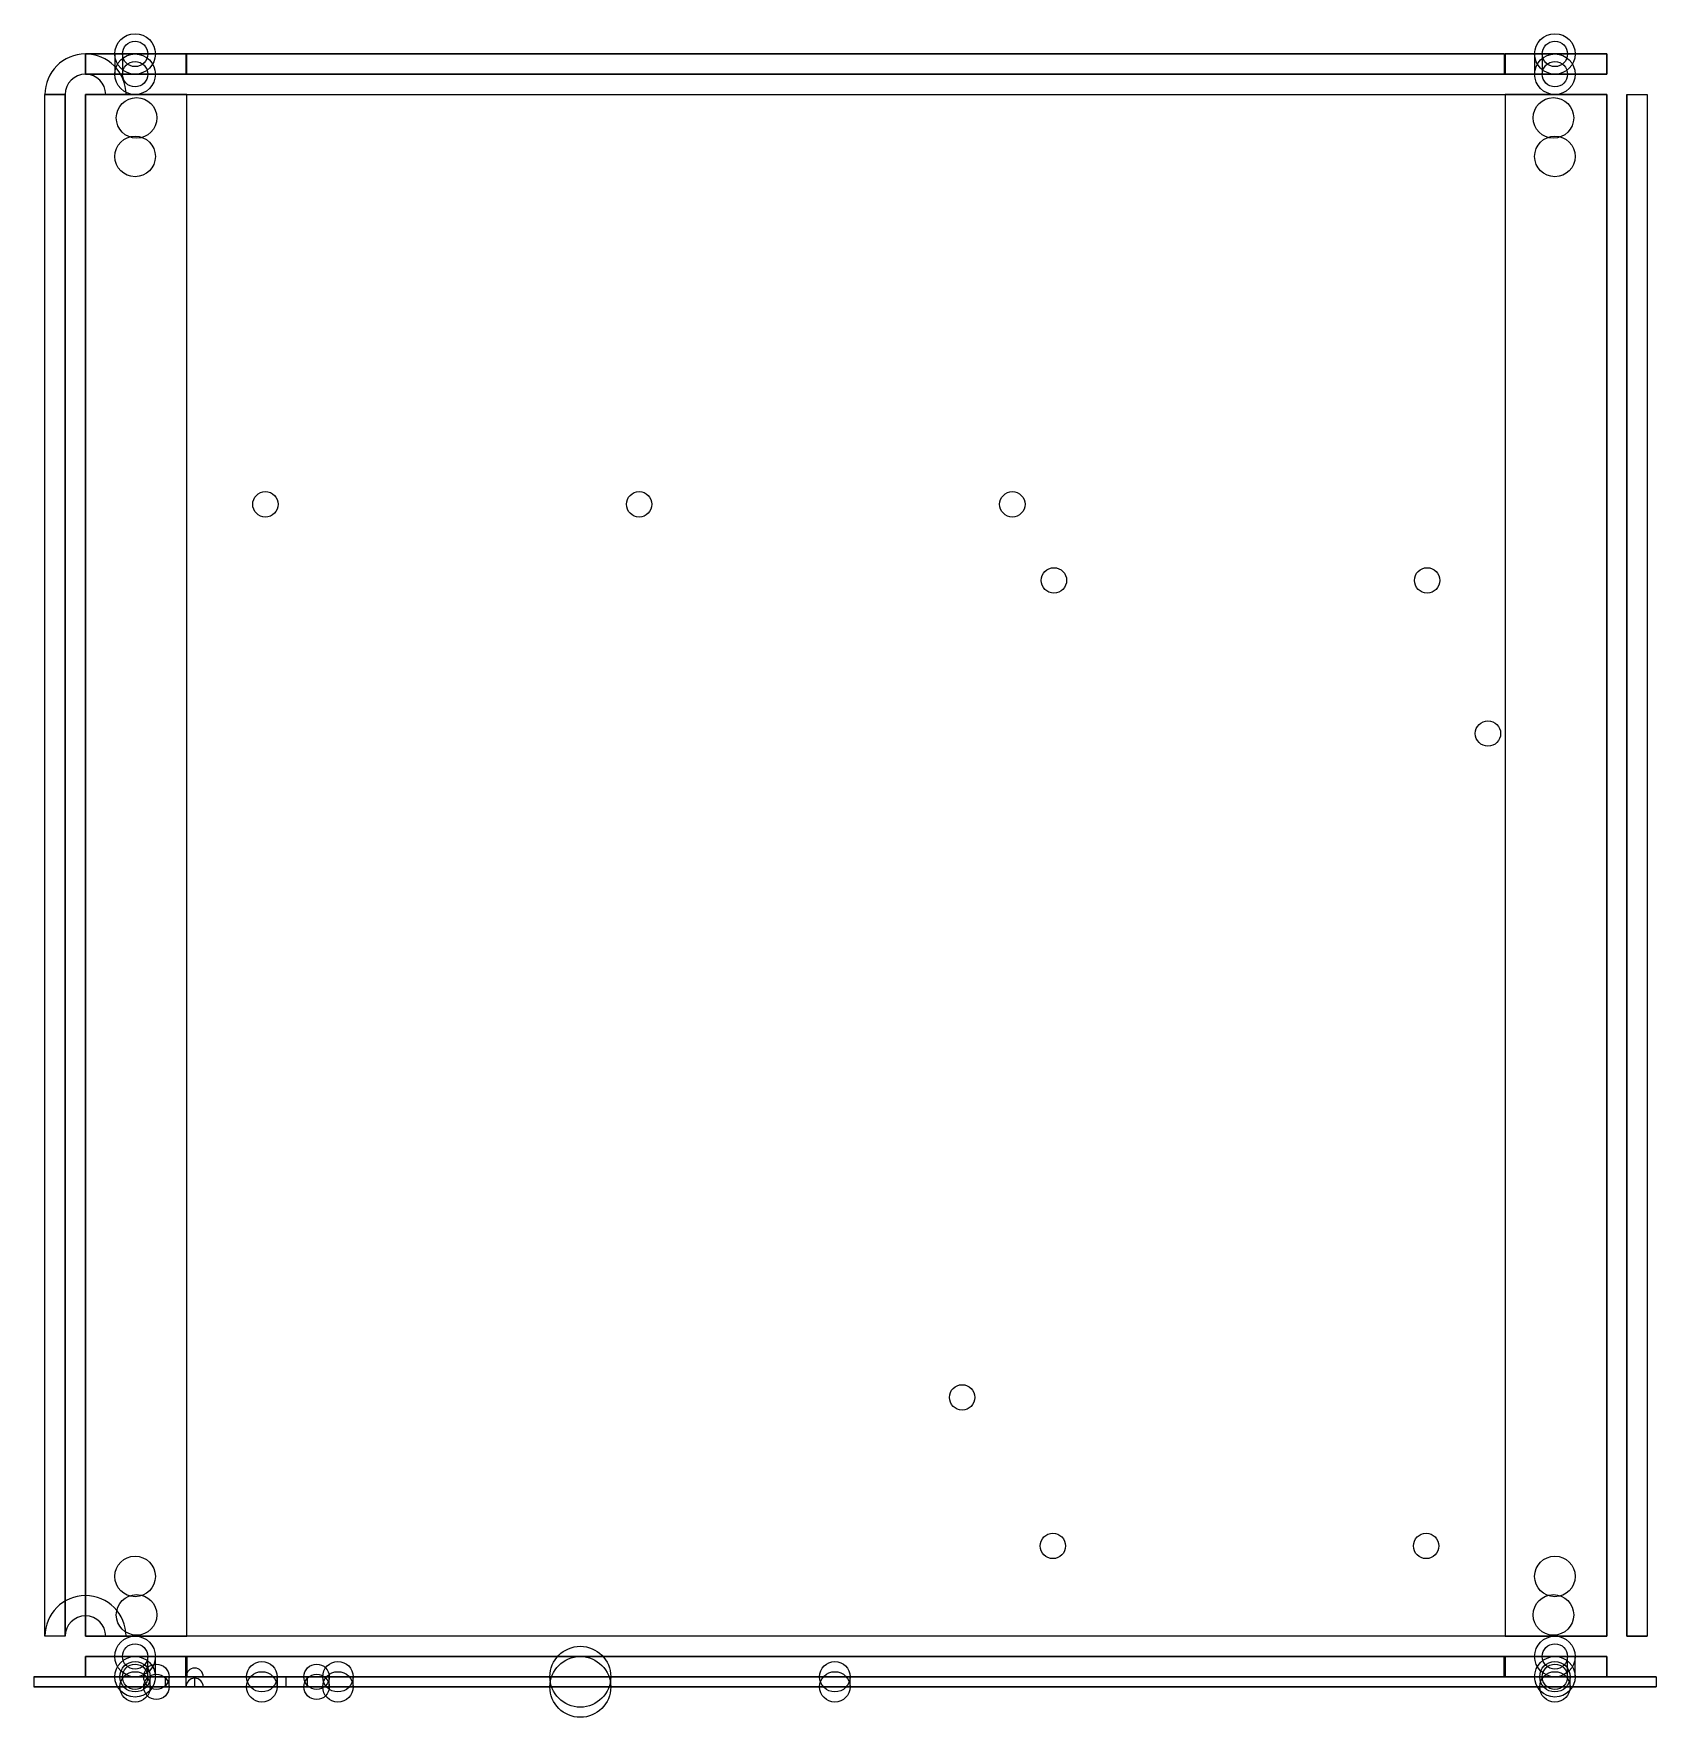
# Model space of a CAD drawing. Header units: millimetres. Extents: x -80 to 80, y -84 to 82.
import ezdxf

# ---------------------------------------------------------------- set-up
doc = ezdxf.new("R2010")
doc.units = ezdxf.units.MM
doc.layers.add('Body001', color=7, linetype='CONTINUOUS')

msp = doc.modelspace()

# ---------------------------------------------------------------- linework, layer by layer
at = {"layer": 'Body001'}
for p, q in [((-74.8935, 80.1043, -2.5), (75.1065, 80.1043, -2.5)), ((-74.8935, 78.1043, -2.5), (-74.8935, 80.1043, -2.5)), ((-74.8935, 80.1043, -2.5), (75.1065, 80.1043, -2.5)), ((-74.8935, 80.1043, -2.5), (-74.8935, 80.1043, 12.5)), ((-74.8935, 80.1043, 12.5), (75.1065, 80.1043, 12.5)), ((-64.8935, 80.1043, 42.5), (-74.8935, 80.1043, 42.5)), ((-74.8935, 78.1043, -2.5), (-74.8935, 80.1043, -2.5)), ((-74.8935, 78.1043, 12.5), (-74.8935, 80.1043, 12.5)), ((-74.8935, 80.1043, -2.5), (-74.8935, 80.1043, 12.5)), ((-74.8935, 78.1043, 12.5), (-74.8935, 80.1043, 12.5)), ((-74.8935, 80.1043, 12.5), (75.1065, 80.1043, 12.5)), ((-64.8935, 80.1043, 42.5), (-74.8935, 80.1043, 42.5)), ((-74.8935, 80.1043, 32.5), (-74.8935, 80.1043, 42.5)), ((-64.8935, 80.1043, 32.5), (-74.8935, 80.1043, 32.5)), ((-74.8935, 80.1043, 42.5), (-74.8935, 78.1043, 42.5)), ((-74.8935, 78.1043, 32.5), (-74.8935, 80.1043, 32.5)), ((-74.8935, 80.1043, 42.5), (-74.8935, 78.1043, 42.5)), ((-74.8935, 80.1043, 32.5), (-74.8935, 80.1043, 42.5)), ((-74.8935, 78.1043, 32.5), (-74.8935, 80.1043, 32.5)), ((-64.8935, 80.1043, 32.5), (-74.8935, 80.1043, 32.5)), ((-72, 80.1043, 37), (-72, 78.1043, 37)), ((-72, 80.1043, 37), (-72, 78.1043, 37)), ((-71.25, 80.1043, 7), (-71.25, 78.1043, 7)), ((-71.25, 80.1043, 7), (-71.25, 78.1043, 7)), ((-65, 80.1043), (65, 80.1043)), ((-65, 80.1043, 12), (-65, 80.1043)), ((65, 80.1043, 12), (-65, 80.1043, 12)), ((-65, 80.1043), (-65, 78.1043)), ((-65, 80.1043), (65, 80.1043)), ((-65, 80.1043, 12), (-65, 78.1043, 12)), ((-65, 80.1043), (-65, 78.1043)), ((-65, 80.1043, 12), (-65, 80.1043)), ((-65, 80.1043, 12), (-65, 78.1043, 12)), ((65, 80.1043, 12), (-65, 80.1043, 12)), ((-64.8935, 78.1043, 42.5), (-64.8935, 80.1043, 42.5)), ((-64.8935, 80.1043, 42.5), (-64.8935, 80.1043, 32.5)), ((-64.8935, 78.1043, 42.5), (-64.8935, 80.1043, 42.5)), ((-64.8935, 78.1043, 32.5), (-64.8935, 80.1043, 32.5)), ((-64.8935, 80.1043, 42.5), (-64.8935, 80.1043, 32.5)), ((-64.8935, 78.1043, 32.5), (-64.8935, 80.1043, 32.5)), ((65, 80.1043), (65, 80.1043, 12)), ((65, 80.1043), (65, 78.1043)), ((65, 80.1043, 12), (65, 78.1043, 12)), ((65, 80.1043), (65, 80.1043, 12)), ((65, 80.1043), (65, 78.1043)), ((65, 80.1043, 12), (65, 78.1043, 12)), ((75.1065, 80.1043, 42.5), (65.1065, 80.1043, 42.5)), ((65.1065, 80.1043, 42.5), (65.1065, 78.1043, 42.5)), ((75.1065, 80.1043, 42.5), (65.1065, 80.1043, 42.5)), ((65.1065, 80.1043, 32.5), (65.1065, 80.1043, 42.5)), ((75.1065, 80.1043, 32.5), (65.1065, 80.1043, 32.5)), ((65.1065, 78.1043, 32.5), (65.1065, 80.1043, 32.5)), ((65.1065, 80.1043, 42.5), (65.1065, 78.1043, 42.5)), ((65.1065, 80.1043, 32.5), (65.1065, 80.1043, 42.5)), ((65.1065, 78.1043, 32.5), (65.1065, 80.1043, 32.5)), ((75.1065, 80.1043, 32.5), (65.1065, 80.1043, 32.5)), ((68, 80.1043, 37), (68, 78.1043, 37)), ((68, 80.1043, 37), (68, 78.1043, 37)), ((68.75, 80.1043, 7), (68.75, 78.1043, 7)), ((68.75, 80.1043, 7), (68.75, 78.1043, 7)), ((75.1065, 80.1043, 12.5), (75.1065, 80.1043, -2.5)), ((75.1065, 80.1043, -2.5), (75.1065, 78.1043, -2.5)), ((75.1065, 78.1043, 12.5), (75.1065, 80.1043, 12.5)), ((75.1065, 80.1043, -2.5), (75.1065, 78.1043, -2.5)), ((75.1065, 80.1043, 12.5), (75.1065, 80.1043, -2.5)), ((75.1065, 78.1043, 12.5), (75.1065, 80.1043, 12.5)), ((75.1065, 78.1043, 42.5), (75.1065, 80.1043, 42.5)), ((75.1065, 80.1043, 42.5), (75.1065, 80.1043, 32.5)), ((75.1065, 78.1043, 42.5), (75.1065, 80.1043, 42.5)), ((75.1065, 78.1043, 32.5), (75.1065, 80.1043, 32.5)), ((75.1065, 80.1043, 42.5), (75.1065, 80.1043, 32.5)), ((75.1065, 78.1043, 32.5), (75.1065, 80.1043, 32.5)), ((75.1065, 78.1043, -2.5), (-74.8935, 78.1043, -2.5)), ((75.1065, 78.1043, -2.5), (-74.8935, 78.1043, -2.5)), ((-74.8935, 78.1043, -2.5), (-74.8935, 78.1043, 12.5)), ((-74.8935, 78.1043, 12.5), (75.1065, 78.1043, 12.5)), ((-74.8935, 78.1043, -2.5), (-74.8935, 78.1043, 12.5)), ((-74.8935, 78.1043, 12.5), (75.1065, 78.1043, 12.5)), ((-74.8935, 78.1043, 42.5), (-64.8935, 78.1043, 42.5)), ((-74.8935, 78.1043, 32.5), (-74.8935, 78.1043, 42.5)), ((-64.8935, 78.1043, 32.5), (-74.8935, 78.1043, 32.5)), ((-74.8935, 78.1043, 42.5), (-64.8935, 78.1043, 42.5)), ((-74.8935, 78.1043, 32.5), (-74.8935, 78.1043, 42.5)), ((-64.8935, 78.1043, 32.5), (-74.8935, 78.1043, 32.5)), ((-65, 78.1043), (65, 78.1043)), ((-65, 78.1043, 12), (-65, 78.1043)), ((65, 78.1043, 12), (-65, 78.1043, 12)), ((-65, 78.1043), (65, 78.1043)), ((-65, 78.1043, 12), (-65, 78.1043)), ((65, 78.1043, 12), (-65, 78.1043, 12)), ((-64.8935, 78.1043, 42.5), (-64.8935, 78.1043, 32.5)), ((-64.8935, 78.1043, 42.5), (-64.8935, 78.1043, 32.5)), ((65, 78.1043), (65, 78.1043, 12)), ((65, 78.1043), (65, 78.1043, 12)), ((65.1065, 78.1043, 42.5), (75.1065, 78.1043, 42.5)), ((65.1065, 78.1043, 32.5), (65.1065, 78.1043, 42.5)), ((75.1065, 78.1043, 32.5), (65.1065, 78.1043, 32.5)), ((65.1065, 78.1043, 42.5), (75.1065, 78.1043, 42.5)), ((65.1065, 78.1043, 32.5), (65.1065, 78.1043, 42.5)), ((75.1065, 78.1043, 32.5), (65.1065, 78.1043, 32.5)), ((75.1065, 78.1043, 12.5), (75.1065, 78.1043, -2.5)), ((75.1065, 78.1043, 12.5), (75.1065, 78.1043, -2.5)), ((75.1065, 78.1043, 42.5), (75.1065, 78.1043, 32.5)), ((75.1065, 78.1043, 42.5), (75.1065, 78.1043, 32.5)), ((-78.8935, -75.8957, -2.5), (-78.8935, 76.1043, -2.5)), ((-78.8935, 76.1043, -2.5), (-76.8935, 76.1043, -2.5)), ((-78.8935, -75.8957, -2.5), (-78.8935, 76.1043, -2.5)), ((-78.8935, -75.8957, 42.5), (-78.8935, 76.1043, 42.5)), ((-78.8935, 76.1043, 42.5), (-78.8935, 76.1043, -2.5)), ((-76.8935, 76.1043, 42.5), (-78.8935, 76.1043, 42.5)), ((-78.8935, 76.1043, -2.5), (-76.8935, 76.1043, -2.5)), ((-78.8935, 76.1043, 42.5), (-78.8935, 76.1043, -2.5)), ((-78.8935, -75.8957, 42.5), (-78.8935, 76.1043, 42.5)), ((-76.8935, 76.1043, 42.5), (-78.8935, 76.1043, 42.5)), ((-76.8935, 76.1043, -2.5), (-76.8935, -75.8957, -2.5)), ((-76.8935, 76.1043, -2.5), (-76.8935, -75.8957, -2.5)), ((-76.8935, -75.8957, 42.5), (-76.8935, 76.1043, 42.5)), ((-76.8935, 76.1043, 42.5), (-76.8935, 76.1043, -2.5)), ((-76.8935, 76.1043, 42.5), (-76.8935, 76.1043, -2.5)), ((-76.8935, -75.8957, 42.5), (-76.8935, 76.1043, 42.5)), ((-74.8935, 76.1043, -6.5), (75.1065, 76.1043, -6.5)), ((-74.8935, -75.8957, -6.5), (-74.8935, 76.1043, -6.5)), ((-74.8935, 76.1043, -4.5), (75.1065, 76.1043, -4.5)), ((-74.8935, -75.8957, -4.5), (-74.8935, 76.1043, -4.5)), ((-74.8935, -75.8957, -4.5), (-74.8935, 76.1043, -4.5)), ((-74.8935, -75.8957, -6.5), (-74.8935, 76.1043, -6.5)), ((-74.8935, 76.1043, -6.5), (75.1065, 76.1043, -6.5)), ((-74.8935, 76.1043, -4.5), (75.1065, 76.1043, -4.5)), ((-74.8935, 76.1043, -4.5), (-74.8935, 76.1043, -6.5)), ((-74.8935, -75.8957, 46.5), (-74.8935, 76.1043, 46.5)), ((-64.8935, 76.1043, 46.5), (-74.8935, 76.1043, 46.5)), ((-74.8935, 76.1043, -4.5), (-74.8935, 76.1043, -6.5)), ((-74.8935, 76.1043, 44.5), (-74.8935, -75.8957, 44.5)), ((-74.8935, -75.8957, 46.5), (-74.8935, 76.1043, 46.5)), ((-64.8935, 76.1043, 46.5), (-74.8935, 76.1043, 46.5)), ((-74.8935, 76.1043, 46.5), (-74.8935, 76.1043, 44.5)), ((-74.8935, 76.1043, 44.5), (-74.8935, -75.8957, 44.5)), ((-64.8935, 76.1043, 44.5), (-74.8935, 76.1043, 44.5)), ((-74.8935, 76.1043, 46.5), (-74.8935, 76.1043, 44.5)), ((-64.8935, 76.1043, 44.5), (-74.8935, 76.1043, 44.5)), ((-64.8935, -75.8957, 46.5), (-64.8935, 76.1043, 46.5)), ((-64.8935, 76.1043, 44.5), (-64.8935, 76.1043, 46.5)), ((-64.8935, -75.8957, 44.5), (-64.8935, 76.1043, 44.5)), ((-64.8935, -75.8957, 46.5), (-64.8935, 76.1043, 46.5)), ((-64.8935, -75.8957, 44.5), (-64.8935, 76.1043, 44.5)), ((-64.8935, 76.1043, 44.5), (-64.8935, 76.1043, 46.5)), ((75.1065, 76.1043, 46.5), (65.1065, 76.1043, 46.5)), ((65.1065, 76.1043, 46.5), (65.1065, -75.8957, 46.5)), ((65.1065, 76.1043, 44.5), (65.1065, 76.1043, 46.5)), ((65.1065, 76.1043, 44.5), (65.1065, -75.8957, 44.5)), ((65.1065, 76.1043, 46.5), (65.1065, -75.8957, 46.5)), ((75.1065, 76.1043, 46.5), (65.1065, 76.1043, 46.5)), ((75.1065, 76.1043, 44.5), (65.1065, 76.1043, 44.5)), ((65.1065, 76.1043, 44.5), (65.1065, -75.8957, 44.5)), ((65.1065, 76.1043, 44.5), (65.1065, 76.1043, 46.5)), ((75.1065, 76.1043, 44.5), (65.1065, 76.1043, 44.5)), ((75.1065, 76.1043, -6.5), (75.1065, -75.8957, -6.5)), ((75.1065, 76.1043, -4.5), (75.1065, -75.8957, -4.5)), ((75.1065, 76.1043, -6.5), (75.1065, -75.8957, -6.5)), ((75.1065, 76.1043, -4.5), (75.1065, -75.8957, -4.5)), ((75.1065, 76.1043, 46.5), (75.1065, -75.8957, 46.5)), ((75.1065, 76.1043, -4.5), (75.1065, 76.1043, -6.5)), ((75.1065, 76.1043, -4.5), (75.1065, 76.1043, -6.5)), ((75.1065, 76.1043, 46.5), (75.1065, -75.8957, 46.5)), ((75.1065, -75.8957, 44.5), (75.1065, 76.1043, 44.5)), ((75.1065, -75.8957, 44.5), (75.1065, 76.1043, 44.5)), ((75.1065, 76.1043, 44.5), (75.1065, 76.1043, 46.5)), ((75.1065, 76.1043, 44.5), (75.1065, 76.1043, 46.5)), ((77.1065, -75.8957, -2.5), (77.1065, 76.1043, -2.5)), ((77.1065, 76.1043, -2.5), (79.1065, 76.1043, -2.5)), ((77.1065, -75.8957, -2.5), (77.1065, 76.1043, -2.5)), ((77.1065, 76.1043, -2.5), (77.1065, 76.1043, 42.5)), ((77.1065, 76.1043, 42.5), (77.1065, -75.8957, 42.5)), ((77.1065, 76.1043, -2.5), (79.1065, 76.1043, -2.5)), ((77.1065, 76.1043, 42.5), (79.1065, 76.1043, 42.5)), ((77.1065, 76.1043, -2.5), (77.1065, 76.1043, 42.5)), ((77.1065, 76.1043, 42.5), (77.1065, -75.8957, 42.5)), ((77.1065, 76.1043, 42.5), (79.1065, 76.1043, 42.5)), ((79.1065, 76.1043, -2.5), (79.1065, -75.8957, -2.5)), ((79.1065, 76.1043, -2.5), (79.1065, -75.8957, -2.5)), ((79.1065, 76.1043, -2.5), (79.1065, 76.1043, 42.5)), ((79.1065, 76.1043, 42.5), (79.1065, -75.8957, 42.5)), ((79.1065, 76.1043, 42.5), (79.1065, -75.8957, 42.5)), ((79.1065, 76.1043, -2.5), (79.1065, 76.1043, 42.5)), ((-67.85, 73.8, -4.5), (-67.85, 73.8, -6.5)), ((-67.85, 73.8, -4.5), (-67.85, 73.8, -6.5)), ((71.85, 73.8, -4.5), (71.85, 73.8, -6.5)), ((71.85, 73.8, -4.5), (71.85, 73.8, -6.5)), ((-68, 70, 46.5), (-68, 70, 44.5)), ((-68, 70, 46.5), (-68, 70, 44.5)), ((72, 70, 46.5), (72, 70, 44.5)), ((72, 70, 46.5), (72, 70, 44.5)), ((-55.9, 35.7, -4.5), (-55.9, 35.7, -6.5)), ((-55.9, 35.7, -4.5), (-55.9, 35.7, -6.5)), ((-19.05, 35.7, -4.5), (-19.05, 35.7, -6.5)), ((-19.05, 35.7, -4.5), (-19.05, 35.7, -6.5)), ((17.75, 35.7, -4.5), (17.75, 35.7, -6.5)), ((17.75, 35.7, -4.5), (17.75, 35.7, -6.5)), ((21.85, 28.2, -4.5), (21.85, 28.2, -6.5)), ((21.85, 28.2, -4.5), (21.85, 28.2, -6.5)), ((58.65, 28.2, -4.5), (58.65, 28.2, -6.5)), ((58.65, 28.2, -4.5), (58.65, 28.2, -6.5)), ((64.65, 13.1, -4.5), (64.65, 13.1, -6.5)), ((64.65, 13.1, -4.5), (64.65, 13.1, -6.5)), ((12.8, -52.35, -4.5), (12.8, -52.35, -6.5)), ((12.8, -52.35, -4.5), (12.8, -52.35, -6.5)), ((21.75, -67, -4.5), (21.75, -67, -6.5)), ((21.75, -67, -4.5), (21.75, -67, -6.5)), ((58.55, -67, -4.5), (58.55, -67, -6.5)), ((58.55, -67, -4.5), (58.55, -67, -6.5)), ((-68, -70, 46.5), (-68, -70, 44.5)), ((-68, -70, 46.5), (-68, -70, 44.5)), ((72, -70, 46.5), (72, -70, 44.5)), ((72, -70, 46.5), (72, -70, 44.5)), ((-67.85, -73.8, -4.5), (-67.85, -73.8, -6.5)), ((-67.85, -73.8, -4.5), (-67.85, -73.8, -6.5)), ((71.85, -73.8, -4.5), (71.85, -73.8, -6.5)), ((71.85, -73.8, -4.5), (71.85, -73.8, -6.5)), ((-76.8935, -75.8957, -2.5), (-78.8935, -75.8957, -2.5)), ((-76.8935, -75.8957, -2.5), (-78.8935, -75.8957, -2.5)), ((-76.8935, -75.8957, 42.5), (-78.8935, -75.8957, 42.5)), ((-78.8935, -75.8957, -2.5), (-78.8935, -75.8957, 42.5)), ((-76.8935, -75.8957, 42.5), (-78.8935, -75.8957, 42.5)), ((-78.8935, -75.8957, -2.5), (-78.8935, -75.8957, 42.5)), ((-76.8935, -75.8957, -2.5), (-76.8935, -75.8957, 42.5)), ((-76.8935, -75.8957, -2.5), (-76.8935, -75.8957, 42.5)), ((-74.8935, -75.8957, -4.5), (-74.8935, -75.8957, -6.5)), ((75.1065, -75.8957, -6.5), (-74.8935, -75.8957, -6.5)), ((75.1065, -75.8957, -4.5), (-74.8935, -75.8957, -4.5)), ((-74.8935, -75.8957, -4.5), (-74.8935, -75.8957, -6.5)), ((75.1065, -75.8957, -6.5), (-74.8935, -75.8957, -6.5)), ((75.1065, -75.8957, -4.5), (-74.8935, -75.8957, -4.5)), ((-74.8935, -75.8957, 46.5), (-64.8935, -75.8957, 46.5)), ((-74.8935, -75.8957, 44.5), (-74.8935, -75.8957, 46.5)), ((-74.8935, -75.8957, 44.5), (-74.8935, -75.8957, 46.5)), ((-74.8935, -75.8957, 46.5), (-64.8935, -75.8957, 46.5)), ((-74.8935, -75.8957, 44.5), (-64.8935, -75.8957, 44.5)), ((-74.8935, -75.8957, 44.5), (-64.8935, -75.8957, 44.5)), ((-64.8935, -75.8957, 44.5), (-64.8935, -75.8957, 46.5)), ((-64.8935, -75.8957, 44.5), (-64.8935, -75.8957, 46.5)), ((65.1065, -75.8957, 46.5), (75.1065, -75.8957, 46.5)), ((65.1065, -75.8957, 44.5), (65.1065, -75.8957, 46.5)), ((65.1065, -75.8957, 46.5), (75.1065, -75.8957, 46.5)), ((65.1065, -75.8957, 44.5), (75.1065, -75.8957, 44.5)), ((65.1065, -75.8957, 44.5), (65.1065, -75.8957, 46.5)), ((65.1065, -75.8957, 44.5), (75.1065, -75.8957, 44.5)), ((75.1065, -75.8957, -4.5), (75.1065, -75.8957, -6.5)), ((75.1065, -75.8957, -4.5), (75.1065, -75.8957, -6.5)), ((75.1065, -75.8957, 46.5), (75.1065, -75.8957, 44.5)), ((75.1065, -75.8957, 46.5), (75.1065, -75.8957, 44.5)), ((79.1065, -75.8957, -2.5), (77.1065, -75.8957, -2.5)), ((77.1065, -75.8957, 42.5), (79.1065, -75.8957, 42.5)), ((79.1065, -75.8957, -2.5), (77.1065, -75.8957, -2.5)), ((77.1065, -75.8957, 42.5), (77.1065, -75.8957, -2.5)), ((77.1065, -75.8957, 42.5), (77.1065, -75.8957, -2.5)), ((77.1065, -75.8957, 42.5), (79.1065, -75.8957, 42.5)), ((79.1065, -75.8957, 42.5), (79.1065, -75.8957, -2.5)), ((79.1065, -75.8957, 42.5), (79.1065, -75.8957, -2.5)), ((-74.8935, -79.8957, -2.5), (-74.8935, -77.8957, -2.5)), ((-74.8935, -77.8957, 12.5), (-74.8935, -79.8957, 12.5)), ((-74.8935, -79.8957, -2.5), (-74.8935, -77.8957, -2.5)), ((-74.8935, -77.8957, 12.5), (-74.8935, -77.8957, -2.5)), ((-74.8935, -77.8957, -2.5), (75.1065, -77.8957, -2.5)), ((-65, -77.8957, 12.5), (-74.8935, -77.8957, 12.5)), ((-74.8935, -77.8957, 12.5), (-74.8935, -79.8957, 12.5)), ((-74.8935, -77.8957, 12.5), (-74.8935, -77.8957, -2.5)), ((-65, -77.8957, 12.5), (-74.8935, -77.8957, 12.5)), ((-74.8935, -77.8957, -2.5), (75.1065, -77.8957, -2.5)), ((-74.8935, -77.8957, 42.5), (-74.8935, -79.8957, 42.5)), ((-74.8935, -77.8957, 32.5), (-74.8935, -79.8957, 32.5)), ((-74.8935, -77.8957, 42.5), (-74.8935, -77.8957, 32.5)), ((-74.8935, -77.8957, 32.5), (-74.8935, -79.8957, 32.5)), ((-74.8935, -77.8957, 32.5), (-64.8935, -77.8957, 32.5)), ((-74.8935, -77.8957, 42.5), (-74.8935, -79.8957, 42.5)), ((-64.8935, -77.8957, 42.5), (-74.8935, -77.8957, 42.5)), ((-74.8935, -77.8957, 42.5), (-74.8935, -77.8957, 32.5)), ((-74.8935, -77.8957, 32.5), (-64.8935, -77.8957, 32.5)), ((-64.8935, -77.8957, 42.5), (-74.8935, -77.8957, 42.5)), ((-68.75, -79.8957, 7), (-68.75, -77.8957, 7)), ((-68.75, -79.8957, 7), (-68.75, -77.8957, 7)), ((-68, -79.8957, 37), (-68, -77.8957, 37)), ((-68, -79.8957, 37), (-68, -77.8957, 37)), ((-65, -77.8957, 12.5), (-65, -79.8957, 12.5)), ((-65, -77.8957), (-65, -77.8957, 12.5)), ((65, -77.8957), (-65, -77.8957)), ((-65, -77.8957, 12.5), (-65, -79.8957, 12.5)), ((-65, -77.8957), (-65, -77.8957, 12.5)), ((-65, -79.8957), (-65, -77.8957)), ((-65, -79.8957), (-65, -77.8957)), ((65, -77.8957), (-65, -77.8957)), ((-64.8935, -77.8957, 32.5), (-64.8935, -79.8957, 32.5)), ((-64.8935, -79.8957, 42.5), (-64.8935, -77.8957, 42.5)), ((-64.8935, -77.8957, 32.5), (-64.8935, -77.8957, 42.5)), ((-64.8935, -77.8957, 32.5), (-64.8935, -79.8957, 32.5)), ((-64.8935, -79.8957, 42.5), (-64.8935, -77.8957, 42.5)), ((-64.8935, -77.8957, 32.5), (-64.8935, -77.8957, 42.5)), ((65, -77.8957, 12.5), (65, -77.8957)), ((75.1065, -77.8957, 12.5), (65, -77.8957, 12.5)), ((75.1065, -77.8957, 12.5), (65, -77.8957, 12.5)), ((65, -79.8957, 12.5), (65, -77.8957, 12.5)), ((65, -79.8957), (65, -77.8957)), ((65, -77.8957, 12.5), (65, -77.8957)), ((65, -79.8957, 12.5), (65, -77.8957, 12.5)), ((65, -79.8957), (65, -77.8957)), ((65.1065, -77.8957, 42.5), (65.1065, -79.8957, 42.5)), ((65.1065, -77.8957, 32.5), (65.1065, -79.8957, 32.5)), ((65.1065, -77.8957, 42.5), (65.1065, -77.8957, 32.5)), ((65.1065, -77.8957, 32.5), (65.1065, -79.8957, 32.5)), ((65.1065, -77.8957, 32.5), (75.1065, -77.8957, 32.5)), ((65.1065, -77.8957, 42.5), (65.1065, -79.8957, 42.5)), ((75.1065, -77.8957, 42.5), (65.1065, -77.8957, 42.5)), ((65.1065, -77.8957, 42.5), (65.1065, -77.8957, 32.5)), ((65.1065, -77.8957, 32.5), (75.1065, -77.8957, 32.5)), ((75.1065, -77.8957, 42.5), (65.1065, -77.8957, 42.5)), ((71.25, -79.8957, 7), (71.25, -77.8957, 7)), ((71.25, -79.8957, 7), (71.25, -77.8957, 7)), ((72, -79.8957, 37), (72, -77.8957, 37)), ((72, -79.8957, 37), (72, -77.8957, 37)), ((75.1065, -77.8957, -2.5), (75.1065, -79.8957, -2.5)), ((75.1065, -77.8957, -2.5), (75.1065, -77.8957, 12.5)), ((75.1065, -77.8957, -2.5), (75.1065, -79.8957, -2.5)), ((75.1065, -77.8957, 12.5), (75.1065, -79.8957, 12.5)), ((75.1065, -77.8957, -2.5), (75.1065, -77.8957, 12.5)), ((75.1065, -77.8957, 12.5), (75.1065, -79.8957, 12.5)), ((75.1065, -77.8957, 32.5), (75.1065, -79.8957, 32.5)), ((75.1065, -79.8957, 42.5), (75.1065, -77.8957, 42.5)), ((75.1065, -77.8957, 32.5), (75.1065, -77.8957, 42.5)), ((75.1065, -77.8957, 32.5), (75.1065, -79.8957, 32.5)), ((75.1065, -79.8957, 42.5), (75.1065, -77.8957, 42.5)), ((75.1065, -77.8957, 32.5), (75.1065, -77.8957, 42.5)), ((-80, -79.8957, 47.5), (80, -79.8957, 47.5)), ((-80, -79.8957, -6.5), (-80, -79.8957, 47.5)), ((80, -79.8957, -6.5), (-80, -79.8957, -6.5)), ((-80, -79.8957, 47.5), (-80, -80.8957, 47.5)), ((-80, -79.8957, 47.5), (80, -79.8957, 47.5)), ((-80, -79.8957, -6.5), (-80, -80.8957, -6.5)), ((-80, -79.8957, 47.5), (-80, -80.8957, 47.5)), ((-80, -79.8957, -6.5), (-80, -79.8957, 47.5)), ((-80, -79.8957, -6.5), (-80, -80.8957, -6.5)), ((80, -79.8957, -6.5), (-80, -79.8957, -6.5)), ((-80, -80.8957, 47.5), (80, -80.8957, 47.5)), ((-80, -80.8957, -6.5), (-80, -80.8957, 47.5)), ((80, -80.8957, -6.5), (-80, -80.8957, -6.5)), ((-80, -80.8957, 47.5), (80, -80.8957, 47.5)), ((-80, -80.8957, -6.5), (-80, -80.8957, 47.5)), ((80, -80.8957, -6.5), (-80, -80.8957, -6.5)), ((75.1065, -79.8957, -2.5), (-74.8935, -79.8957, -2.5)), ((-74.8935, -79.8957, 12.5), (-74.8935, -79.8957, -2.5)), ((-74.8935, -79.8957, 42.5), (-64.8935, -79.8957, 42.5)), ((-74.8935, -79.8957, 42.5), (-74.8935, -79.8957, 32.5)), ((-74.8935, -79.8957, 32.5), (-64.8935, -79.8957, 32.5)), ((75.1065, -79.8957, -2.5), (-74.8935, -79.8957, -2.5)), ((-74.8935, -79.8957, 12.5), (-74.8935, -79.8957, -2.5)), ((-65, -79.8957, 12.5), (-74.8935, -79.8957, 12.5)), ((-65, -79.8957, 12.5), (-74.8935, -79.8957, 12.5)), ((-74.8935, -79.8957, 42.5), (-64.8935, -79.8957, 42.5)), ((-74.8935, -79.8957, 42.5), (-74.8935, -79.8957, 32.5)), ((-74.8935, -79.8957, 32.5), (-64.8935, -79.8957, 32.5)), ((-68.5, -80.8957, 25), (-68.5, -79.8957, 25)), ((-68.5, -80.8957, 25), (-68.5, -79.8957, 25)), ((-68.5, -80.8957, 7), (-68.5, -79.8957, 7)), ((-68.5, -80.8957, 7), (-68.5, -79.8957, 7)), ((-68.5, -80.8957, 37), (-68.5, -79.8957, 37)), ((-68.5, -80.8957, 37), (-68.5, -79.8957, 37)), ((-67, -79.8957, 28.5), (-53, -79.8957, 28.5)), ((-53, -79.8957, 21.5), (-67, -79.8957, 21.5)), ((-67, -79.8957, 21.5), (-67, -79.8957, 28.5)), ((-67, -80.8957, 28.5), (-67, -79.8957, 28.5)), ((-67, -79.8957, 28.5), (-53, -79.8957, 28.5)), ((-67, -80.8957, 21.5), (-67, -79.8957, 21.5)), ((-53, -79.8957, 21.5), (-67, -79.8957, 21.5)), ((-67, -80.8957, 21.5), (-67, -79.8957, 21.5)), ((-67, -80.8957, 28.5), (-67, -79.8957, 28.5)), ((-67, -79.8957, 21.5), (-67, -79.8957, 28.5)), ((-67, -80.8957, 28.5), (-53, -80.8957, 28.5)), ((-53, -80.8957, 21.5), (-67, -80.8957, 21.5)), ((-67, -80.8957, 21.5), (-67, -80.8957, 28.5)), ((-67, -80.8957, 28.5), (-53, -80.8957, 28.5)), ((-53, -80.8957, 21.5), (-67, -80.8957, 21.5)), ((-67, -80.8957, 21.5), (-67, -80.8957, 28.5)), ((-66.65, -80.8957, 17), (-66.65, -79.8957, 17)), ((-66.65, -80.8957, 17), (-66.65, -79.8957, 17)), ((-65, -79.8957), (-65, -79.8957, 12.5)), ((65, -79.8957), (-65, -79.8957)), ((-65, -79.8957), (-65, -79.8957, 12.5)), ((65, -79.8957), (-65, -79.8957)), ((-64.9722, -79.8957, 16.0844), (-64.9722, -79.8957, 18.0844)), ((-64.9722, -80.8957, 16.0844), (-64.9722, -79.8957, 16.0844)), ((-64.9722, -80.8957, 16.0844), (-64.9722, -79.8957, 16.0844)), ((-64.9722, -80.8957, 18.0844), (-64.9722, -79.8957, 18.0844)), ((-64.9722, -79.8957, 16.0844), (-64.9722, -79.8957, 18.0844)), ((-64.9722, -80.8957, 18.0844), (-64.9722, -79.8957, 18.0844)), ((-64.9722, -80.8957, 16.0844), (-64.9722, -80.8957, 18.0844)), ((-64.9722, -80.8957, 16.0844), (-64.9722, -80.8957, 18.0844)), ((-64.8935, -79.8957, 32.5), (-64.8935, -79.8957, 42.5)), ((-64.8935, -79.8957, 32.5), (-64.8935, -79.8957, 42.5)), ((-64.1244, -79.8957, 18.9322), (-55.947, -79.8957, 18.9322)), ((-55.947, -79.8957, 15.2366), (-64.1244, -79.8957, 15.2366)), ((-64.1244, -80.8957, 18.9322), (-64.1244, -79.8957, 18.9322)), ((-64.1244, -79.8957, 18.9322), (-55.947, -79.8957, 18.9322)), ((-64.1244, -80.8957, 15.2366), (-64.1244, -79.8957, 15.2366)), ((-55.947, -79.8957, 15.2366), (-64.1244, -79.8957, 15.2366)), ((-64.1244, -80.8957, 15.2366), (-64.1244, -79.8957, 15.2366)), ((-64.1244, -80.8957, 18.9322), (-64.1244, -79.8957, 18.9322)), ((-64.1244, -80.8957, 18.9322), (-55.947, -80.8957, 18.9322)), ((-55.947, -80.8957, 15.2366), (-64.1244, -80.8957, 15.2366)), ((-64.1244, -80.8957, 18.9322), (-55.947, -80.8957, 18.9322)), ((-55.947, -80.8957, 15.2366), (-64.1244, -80.8957, 15.2366)), ((-56, -80.8957, 5.1), (-56, -79.8957, 5.1)), ((-56, -80.8957, 5.1), (-56, -79.8957, 5.1)), ((-55.947, -80.8957, 18.9322), (-55.947, -79.8957, 18.9322)), ((-55.947, -80.8957, 18.9322), (-55.947, -79.8957, 18.9322)), ((-55.947, -80.8957, 15.2366), (-55.947, -79.8957, 15.2366)), ((-55.947, -80.8957, 15.2366), (-55.947, -79.8957, 15.2366)), ((-55.0992, -79.8957, 18.0844), (-55.0992, -79.8957, 16.0844)), ((-55.0992, -80.8957, 18.0844), (-55.0992, -79.8957, 18.0844)), ((-55.0992, -80.8957, 18.0844), (-55.0992, -79.8957, 18.0844)), ((-55.0992, -80.8957, 16.0844), (-55.0992, -79.8957, 16.0844)), ((-55.0992, -79.8957, 18.0844), (-55.0992, -79.8957, 16.0844)), ((-55.0992, -80.8957, 16.0844), (-55.0992, -79.8957, 16.0844)), ((-55.0992, -80.8957, 18.0844), (-55.0992, -80.8957, 16.0844)), ((-55.0992, -80.8957, 18.0844), (-55.0992, -80.8957, 16.0844)), ((-53, -79.8957, 28.5), (-53, -79.8957, 21.5)), ((-53, -80.8957, 28.5), (-53, -79.8957, 28.5)), ((-53, -80.8957, 28.5), (-53, -79.8957, 28.5)), ((-53, -80.8957, 21.5), (-53, -79.8957, 21.5)), ((-53, -79.8957, 28.5), (-53, -79.8957, 21.5)), ((-53, -80.8957, 21.5), (-53, -79.8957, 21.5)), ((-53, -80.8957, 28.5), (-53, -80.8957, 21.5)), ((-53, -80.8957, 28.5), (-53, -80.8957, 21.5)), ((-50.85, -80.8957, 17), (-50.85, -79.8957, 17)), ((-50.85, -80.8957, 17), (-50.85, -79.8957, 17)), ((-48.5, -80.8957, 25), (-48.5, -79.8957, 25)), ((-48.5, -80.8957, 25), (-48.5, -79.8957, 25)), ((-23.1, -80.8957, 21.6), (-23.1, -79.8957, 21.6)), ((-23.1, -80.8957, 21.6), (-23.1, -79.8957, 21.6)), ((0.5, -80.8957, 11.7), (0.5, -79.8957, 11.7)), ((0.5, -80.8957, 11.7), (0.5, -79.8957, 11.7)), ((75.1065, -79.8957, 12.5), (65, -79.8957, 12.5)), ((65, -79.8957, 12.5), (65, -79.8957)), ((75.1065, -79.8957, 12.5), (65, -79.8957, 12.5)), ((65, -79.8957, 12.5), (65, -79.8957)), ((65.1065, -79.8957, 42.5), (75.1065, -79.8957, 42.5)), ((65.1065, -79.8957, 42.5), (65.1065, -79.8957, 32.5)), ((65.1065, -79.8957, 32.5), (75.1065, -79.8957, 32.5)), ((65.1065, -79.8957, 42.5), (75.1065, -79.8957, 42.5)), ((65.1065, -79.8957, 42.5), (65.1065, -79.8957, 32.5)), ((65.1065, -79.8957, 32.5), (75.1065, -79.8957, 32.5)), ((71.5, -80.8957, 7), (71.5, -79.8957, 7)), ((71.5, -80.8957, 7), (71.5, -79.8957, 7)), ((71.5, -80.8957, 37), (71.5, -79.8957, 37)), ((71.5, -80.8957, 37), (71.5, -79.8957, 37)), ((75.1065, -79.8957, -2.5), (75.1065, -79.8957, 12.5)), ((75.1065, -79.8957, 32.5), (75.1065, -79.8957, 42.5)), ((75.1065, -79.8957, -2.5), (75.1065, -79.8957, 12.5)), ((75.1065, -79.8957, 32.5), (75.1065, -79.8957, 42.5)), ((80, -79.8957, 47.5), (80, -79.8957, -6.5)), ((80, -79.8957, 47.5), (80, -80.8957, 47.5)), ((80, -79.8957, 47.5), (80, -80.8957, 47.5)), ((80, -79.8957, -6.5), (80, -80.8957, -6.5)), ((80, -79.8957, 47.5), (80, -79.8957, -6.5)), ((80, -79.8957, -6.5), (80, -80.8957, -6.5)), ((80, -80.8957, 47.5), (80, -80.8957, -6.5)), ((80, -80.8957, 47.5), (80, -80.8957, -6.5))]:
    msp.add_line(p, q, dxfattribs=at)
for centre, radius in [((-70, 80.1043), 2), ((-70, 80.1043), 2), ((-70, 80.1043), 1.25), ((-70, 80.1043), 1.25), ((70, 80.1043), 2), ((70, 80.1043), 2), ((70, 80.1043), 1.25), ((70, 80.1043), 1.25), ((-70, 78.1043), 2), ((-70, 78.1043), 2), ((70, 78.1043), 2), ((70, 78.1043), 2), ((-70, 78.1043), 1.25), ((-70, 78.1043), 1.25), ((70, 78.1043), 1.25), ((70, 78.1043), 1.25), ((-69.85, 73.8), 2), ((-69.85, 73.8), 2), ((-69.85, 73.8), 2), ((-69.85, 73.8), 2), ((69.85, 73.8), 2), ((69.85, 73.8), 2), ((69.85, 73.8), 2), ((69.85, 73.8), 2), ((-70, 70), 2), ((-70, 70), 2), ((-70, 70), 2), ((-70, 70), 2), ((70, 70), 2), ((70, 70), 2), ((70, 70), 2), ((70, 70), 2), ((-57.15, 35.7), 1.25), ((-57.15, 35.7), 1.25), ((-57.15, 35.7), 1.25), ((-57.15, 35.7), 1.25), ((-20.3, 35.7), 1.25), ((-20.3, 35.7), 1.25), ((-20.3, 35.7), 1.25), ((-20.3, 35.7), 1.25), ((16.5, 35.7), 1.25), ((16.5, 35.7), 1.25), ((16.5, 35.7), 1.25), ((16.5, 35.7), 1.25), ((20.6, 28.2), 1.25), ((20.6, 28.2), 1.25), ((20.6, 28.2), 1.25), ((20.6, 28.2), 1.25), ((57.4, 28.2), 1.25), ((57.4, 28.2), 1.25), ((57.4, 28.2), 1.25), ((57.4, 28.2), 1.25), ((63.4, 13.1), 1.25), ((63.4, 13.1), 1.25), ((63.4, 13.1), 1.25), ((63.4, 13.1), 1.25), ((11.55, -52.35), 1.25), ((11.55, -52.35), 1.25), ((11.55, -52.35), 1.25), ((11.55, -52.35), 1.25), ((20.5, -67), 1.25), ((20.5, -67), 1.25), ((20.5, -67), 1.25), ((20.5, -67), 1.25), ((57.3, -67), 1.25), ((57.3, -67), 1.25), ((57.3, -67), 1.25), ((57.3, -67), 1.25), ((-70, -70), 2), ((-70, -70), 2), ((-70, -70), 2), ((-70, -70), 2), ((70, -70), 2), ((70, -70), 2), ((70, -70), 2), ((70, -70), 2), ((-69.85, -73.8), 2), ((-69.85, -73.8), 2), ((-69.85, -73.8), 2), ((-69.85, -73.8), 2), ((69.85, -73.8), 2), ((69.85, -73.8), 2), ((69.85, -73.8), 2), ((69.85, -73.8), 2), ((-70, -77.8957), 2), ((-70, -77.8957), 2), ((70, -77.8957), 2), ((70, -77.8957), 2), ((-70, -79.8957), 2), ((-70, -79.8957), 2), ((-70, -77.8957), 1.25), ((-70, -77.8957), 1.25), ((-26.1, -79.8957), 3), ((-26.1, -79.8957), 3), ((-26.1, -80.8957), 3), ((-26.1, -80.8957), 3), ((70, -79.8957), 2), ((70, -79.8957), 2), ((70, -77.8957), 1.25), ((70, -77.8957), 1.25), ((-70, -79.8957), 1.5), ((-70, -79.8957), 1.5), ((-70, -79.8957), 1.5), ((-70, -79.8957), 1.5), ((-70, -79.8957), 1.5), ((-70, -79.8957), 1.5), ((-70, -80.8957), 1.5), ((-70, -80.8957), 1.5), ((-70, -80.8957), 1.5), ((-70, -80.8957), 1.5), ((-70, -80.8957), 1.5), ((-70, -80.8957), 1.5), ((-70, -79.8957), 1.25), ((-70, -79.8957), 1.25), ((-67.9, -79.8957), 1.25), ((-67.9, -79.8957), 1.25), ((-67.9, -80.8957), 1.25), ((-67.9, -80.8957), 1.25), ((-57.5, -79.8957), 1.5), ((-57.5, -79.8957), 1.5), ((-57.5, -80.8957), 1.5), ((-57.5, -80.8957), 1.5), ((-52.1, -79.8957), 1.25), ((-52.1, -79.8957), 1.25), ((-52.1, -80.8957), 1.25), ((-52.1, -80.8957), 1.25), ((-50, -79.8957), 1.5), ((-50, -79.8957), 1.5), ((-50, -80.8957), 1.5), ((-50, -80.8957), 1.5), ((-1, -79.8957), 1.5), ((-1, -79.8957), 1.5), ((-1, -80.8957), 1.5), ((-1, -80.8957), 1.5), ((70, -79.8957), 1.5), ((70, -79.8957), 1.5), ((70, -79.8957), 1.5), ((70, -79.8957), 1.5), ((70, -80.8957), 1.5), ((70, -80.8957), 1.5), ((70, -80.8957), 1.5), ((70, -80.8957), 1.5), ((70, -79.8957), 1.25), ((70, -79.8957), 1.25)]:
    msp.add_circle(centre, radius, dxfattribs=at)
for centre, radius, start, end in [((-74.8935, 76.1043, 42.5), 4, 0, 180), ((-74.8935, 76.1043, 42.5), 4, 0, 180), ((75.1065, 76.1043, 42.5), 4, 0, 0), ((75.1065, 76.1043, 42.5), 4, 0, 0), ((-74.8935, 76.1043, 42.5), 2, 0, 180), ((-74.8935, 76.1043, 42.5), 2, 0, 180), ((75.1065, 76.1043, 42.5), 2, 0, 0), ((75.1065, 76.1043, 42.5), 2, 0, 0), ((-74.8935, 76.1043, -2.5), 0, 180, 0), ((-74.8935, 76.1043, -2.5), 0, 180, 0), ((-74.8935, 76.1043, -2.5), 0, 90, 0), ((-74.8935, 76.1043, -2.5), 0, 90, 0), ((-74.8935, 76.1043, -2.5), 0, 180, 0), ((-74.8935, 76.1043, -2.5), 0, 180, 0), ((-74.8935, 76.1043, -2.5), 0, 90, 0), ((-74.8935, 76.1043, -2.5), 0, 90, 0), ((-74.8935, 76.1043, 42.5), 0, 90, 0), ((-74.8935, 76.1043, 42.5), 0, 90, 0), ((-74.8935, 76.1043, 42.5), 0, 90, 0), ((-74.8935, 76.1043, 42.5), 0, 90, 0), ((-64.8935, 76.1043, 42.5), 0, 90, 0), ((-64.8935, 76.1043, 42.5), 0, 90, 0), ((-64.8935, 76.1043, 42.5), 0, 90, 0), ((-64.8935, 76.1043, 42.5), 0, 90, 0), ((65.1065, 76.1043, 42.5), 0, 90, 0), ((65.1065, 76.1043, 42.5), 0, 90, 0), ((65.1065, 76.1043, 42.5), 0, 90, 0), ((65.1065, 76.1043, 42.5), 0, 90, 0), ((75.1065, 76.1043, -2.5), 0, 90, 0), ((75.1065, 76.1043, -2.5), 0, 0, 0), ((75.1065, 76.1043, -2.5), 0, 90, 0), ((75.1065, 76.1043, -2.5), 0, 0, 0), ((75.1065, 76.1043, -2.5), 0, 90, 0), ((75.1065, 76.1043, -2.5), 0, 90, 0), ((75.1065, 76.1043, -2.5), 0, 0, 0), ((75.1065, 76.1043, -2.5), 0, 0, 0), ((75.1065, 76.1043, 42.5), 0, 90, 0), ((75.1065, 76.1043, 42.5), 0, 90, 0), ((75.1065, 76.1043, 42.5), 0, 90, 0), ((75.1065, 76.1043, 42.5), 0, 90, 0), ((-74.8935, -75.8957, 42.5), 4, 0, 180), ((-74.8935, -75.8957, 42.5), 4, 0, 180), ((75.1065, -75.8957, 42.5), 4, 0, 0), ((75.1065, -75.8957, 42.5), 4, 0, 0), ((-74.8935, -75.8957, 42.5), 2, 0, 180), ((-74.8935, -75.8957, 42.5), 2, 0, 180), ((75.1065, -75.8957, 42.5), 2, 0, 0), ((75.1065, -75.8957, 42.5), 2, 0, 0), ((-74.8935, -75.8957, -2.5), 0, -90, 0), ((-74.8935, -75.8957, -2.5), 0, -90, 0), ((-74.8935, -75.8957, -2.5), 0, -90, 0), ((-74.8935, -75.8957, -2.5), 0, -90, 0), ((-74.8935, -75.8957, -2.5), 0, 180, 0), ((-74.8935, -75.8957, -2.5), 0, 180, 0), ((-74.8935, -75.8957, -2.5), 0, 180, 0), ((-74.8935, -75.8957, -2.5), 0, 180, 0), ((-74.8935, -75.8957, 42.5), 0, -90, 0), ((-74.8935, -75.8957, 42.5), 0, -90, 0), ((-74.8935, -75.8957, 42.5), 0, -90, 0), ((-74.8935, -75.8957, 42.5), 0, -90, 0), ((-64.8935, -75.8957, 42.5), 0, -90, 0), ((-64.8935, -75.8957, 42.5), 0, -90, 0), ((-64.8935, -75.8957, 42.5), 0, -90, 0), ((-64.8935, -75.8957, 42.5), 0, -90, 0), ((65.1065, -75.8957, 42.5), 0, -90, 0), ((65.1065, -75.8957, 42.5), 0, -90, 0), ((65.1065, -75.8957, 42.5), 0, -90, 0), ((65.1065, -75.8957, 42.5), 0, -90, 0), ((75.1065, -75.8957, -2.5), 0, -90, 0), ((75.1065, -75.8957, -2.5), 0, -90, 0), ((75.1065, -75.8957, -2.5), 0, -90, 0), ((75.1065, -75.8957, -2.5), 0, -90, 0), ((75.1065, -75.8957, -2.5), 0, 0, 0), ((75.1065, -75.8957, -2.5), 0, 0, 0), ((75.1065, -75.8957, 42.5), 0, -90, 0), ((75.1065, -75.8957, -2.5), 0, 0, 0), ((75.1065, -75.8957, -2.5), 0, 0, 0), ((75.1065, -75.8957, 42.5), 0, -90, 0), ((75.1065, -75.8957, 42.5), 0, -90, 0), ((75.1065, -75.8957, 42.5), 0, -90, 0), ((-64.1244, -79.8957, 16.0844), 0.8478, 0, 180), ((-64.1244, -79.8957, 16.0844), 0.8478, 0, 180), ((-55.947, -79.8957, 18.0844), 0.8478, 0, 0), ((-55.947, -79.8957, 18.0844), 0.8478, 0, 0), ((-64.1244, -80.8957, 16.0844), 0.8478, 0, 180), ((-64.1244, -80.8957, 16.0844), 0.8478, 0, 180), ((-64.1244, -79.8957, 18.0844), 0, 180, 0), ((-64.1244, -79.8957, 18.0844), 0, 180, 0), ((-64.1244, -80.8957, 18.0844), 0, 180, 0), ((-64.1244, -80.8957, 18.0844), 0, 180, 0), ((-55.947, -80.8957, 18.0844), 0.8478, 0, 0), ((-55.947, -80.8957, 18.0844), 0.8478, 0, 0), ((-55.947, -79.8957, 16.0844), 0, 0, 0), ((-55.947, -79.8957, 16.0844), 0, 0, 0), ((-55.947, -80.8957, 16.0844), 0, 0, 0), ((-55.947, -80.8957, 16.0844), 0, 0, 0)]:
    msp.add_arc(centre, radius, start, end, dxfattribs=at)

doc.saveas('drawing.dxf')
